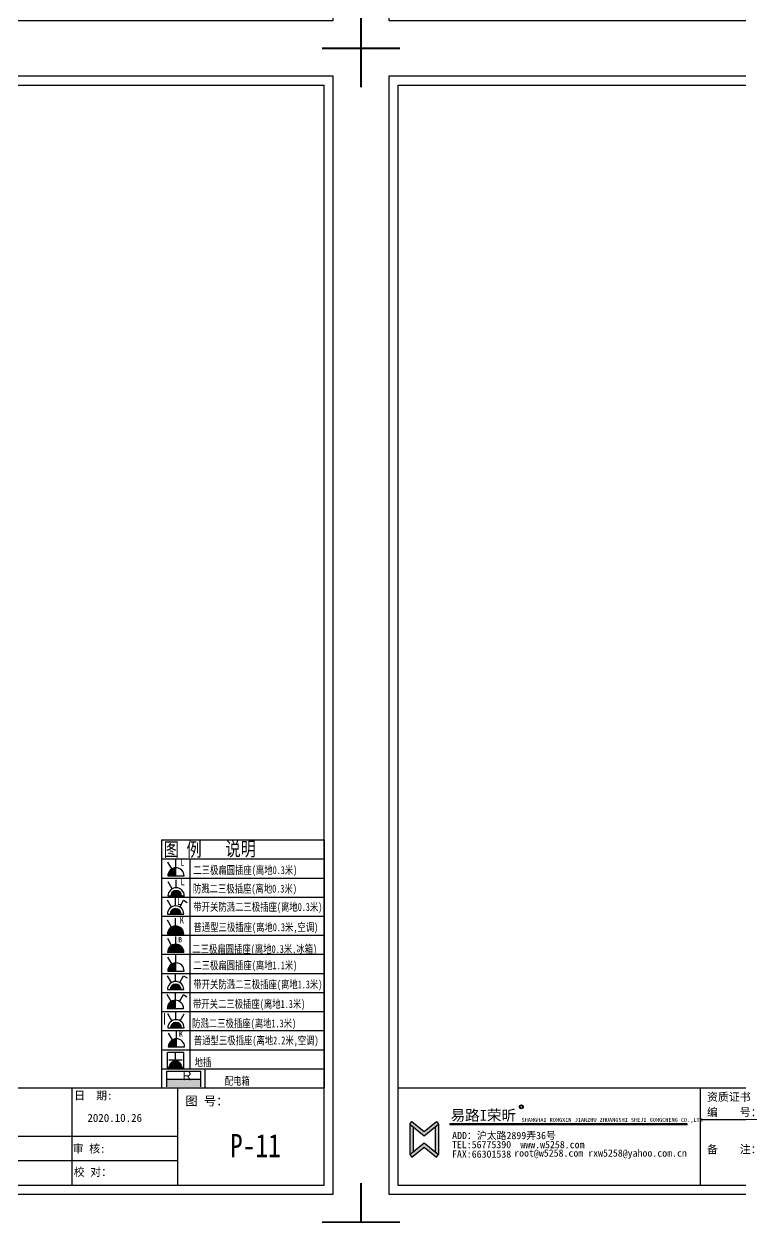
# Model space of a CAD drawing. Header units: millimetres. Extents: x -58733 to 427521, y -235734 to 553534.
# Drawn here: x 337208 to 347267, y -222214 to -205360 of the extents above; entities that cross this region are included whole.
import ezdxf

# ---------------------------------------------------------------- set-up
doc = ezdxf.new("R2010")
doc.units = ezdxf.units.MM
doc.layers.add('图框', color=251, linetype='Continuous')
doc.layers.add('目录文字', color=8, linetype='Continuous')
doc.layers.add('墙体', color=7, linetype='Continuous', lineweight=30)
doc.layers.add('顶-灯具', color=1, linetype='Continuous', lineweight=5)
doc.styles.add('-仿宋_GB2312', font='simsun.ttc', dxfattribs={"width": 0.8})
doc.styles.add('HZ50', font='', dxfattribs={"width": 0.9, "height": 125})
doc.styles.get("Standard").update_dxf_attribs({"font": 'simsun.ttc'})
doc.styles.add('YQ_DIM', font='SUPEROS.SHX', dxfattribs={"width": 0.8, "bigfont": 'HZDX.SHX'})
doc.styles.add('宋体', font='simsun.ttc', dxfattribs={"height": 120})
doc.styles.add('英文', font='simhei.ttf')
doc.styles.add('长仿宋体', font='')
doc.styles.add('黑体', font='simhei.ttf')
doc.styles.get('HZ50').set_extended_font_data('SimSun')
doc.styles.get('长仿宋体').set_extended_font_data('ChangFangSong')

# ---------------------------------------------------------------- blocks, each defined once
blk = doc.blocks.new('图框1比60')
h = blk.add_hatch(color=8)
edge = h.paths.add_edge_path()
edge.add_ellipse((163710, 45505), major_axis=(-0.2, 29.4), ratio=1, start_angle=269.6878, end_angle=449.6878)
edge.add_ellipse((163710, 45505), major_axis=(-0.2, 29.4), ratio=1, start_angle=89.5622, end_angle=269.5622)
edge = h.paths.add_edge_path(flags=16)
edge.add_ellipse((163710, 45505), major_axis=(0, 24.9), ratio=1, start_angle=269.966, end_angle=449.966)
edge.add_ellipse((163710, 45505), major_axis=(0, 24.9), ratio=1, start_angle=89.8872, end_angle=269.8872)
h = blk.add_hatch(color=8)
h.paths.add_polyline_path([(162213, 45056), (162434, 45236), (162401, 45277), (162213, 45124), (162025, 45277), (161992, 45236)])
h.paths.add_polyline_path([(162213, 44882), (162401, 44729), (162434, 44770), (162213, 44950), (161992, 44770), (162025, 44729)])
h = blk.add_hatch(color=8)
h.paths.add_polyline_path([(162044, 45193), (161992, 45236), (161992, 44770), (162044, 44813)])
h.paths.add_polyline_path([(162434, 45236), (162381, 45193), (162381, 44813), (162434, 44770)])
blk.add_hatch(color=8).paths.add_polyline_path([(162610, 45245), (162610, 45227), (166263, 45227), (166263, 45245)])
at = {"layer": '目录文字'}
h = blk.add_hatch(color=8, dxfattribs=at)
edge = h.paths.add_edge_path()
edge.add_ellipse((163710, 45505), major_axis=(-0.2, 29.4), ratio=1, start_angle=89.5622, end_angle=269.5622)
edge.add_ellipse((163710, 45505), major_axis=(-0.2, 29.4), ratio=1, start_angle=269.6621, end_angle=449.6621)
edge = h.paths.add_edge_path(flags=16)
edge.add_ellipse((163710, 45505), major_axis=(0, 24.9), ratio=1, start_angle=90.0288, end_angle=270.0288, ccw=False)
edge.add_ellipse((163710, 45505), major_axis=(0, 24.9), ratio=1, start_angle=-89.8872, end_angle=90.1128, ccw=False)
h.paths.add_polyline_path([(163689, 45539), (163733, 45539), (163733, 45472), (163689, 45472)], flags=9)
at = {"color": 8}
for p, q in [((176692, 45797), (176692, 44297)), ((161992, 45236), (162025, 45277)), ((162025, 45277), (162213, 45124)), ((162213, 45124), (162401, 45277)), ((162401, 45277), (162434, 45236)), ((161992, 45236), (161992, 44770)), ((161992, 45236), (162213, 45056)), ((162044, 45193), (162044, 44813)), ((162213, 45056), (162434, 45236)), ((162381, 45193), (162381, 44813)), ((162434, 45236), (162434, 44770)), ((166263, 45245), (162610, 45245)), ((166263, 45227), (162610, 45227)), ((166263, 45227), (166263, 45245)), ((161992, 44770), (162213, 44950)), ((162213, 44950), (162434, 44770)), ((161992, 44770), (162025, 44729)), ((162025, 44729), (162213, 44882)), ((162213, 44882), (162401, 44729)), ((162401, 44729), (162434, 44770))]:
    blk.add_line(p, q, dxfattribs=at)
blk.add_ellipse((163710, 45505, 0), major_axis=(0.1, 29.4), ratio=1, start_param=1.575118209033049, end_param=7.858303516212636, dxfattribs=at)
at = {"layer": '图框', "color": 121}
for p, q in [((161670, 61389), (161670, 44157)), ((186038, 61389), (161670, 61389)), ((186038, 44157), (186038, 61389)), ((161670, 44157), (186038, 44157))]:
    blk.add_line(p, q, dxfattribs=at)
at = {"layer": '图框', "color": 8}
for p, q in [((161809, 61249), (161809, 44297)), ((161809, 61249), (161809, 45797)), ((161809, 61249), (185898, 61249)), ((185898, 44297), (185898, 61249)), ((185898, 45797), (185898, 61249)), ((161809, 45797), (185898, 45797)), ((161809, 45797), (185898, 45797)), ((166465, 45797), (166465, 44297)), ((167511, 45797), (167511, 45305)), ((170675, 45797), (170675, 44297)), ((176692, 45797), (176692, 44297)), ((179360, 44297), (179360, 45797)), ((182010, 45797), (182010, 44297)), ((183644, 44297), (183644, 45797)), ((170675, 45305), (166465, 45305)), ((182010, 45047), (179360, 45047)), ((183644, 45047), (182010, 45047)), ((179360, 44672), (176692, 44672)), ((182010, 44672), (179360, 44672)), ((183644, 44672), (182010, 44672)), ((161809, 44297), (185898, 44297))]:
    blk.add_line(p, q, dxfattribs=at)
at = {"layer": '图框', "color": 121, "const_width": 28.3}
for points in [[(161841, 61818), (161241, 61818), (161241, 61217)], [(185866, 61818), (186467, 61818), (186467, 61217)], [(161841, 43728), (161241, 43728), (161241, 44329)], [(185866, 43728), (186467, 43728), (186467, 44329)]]:
    blk.add_lwpolyline(points, dxfattribs=at)
at = {"layer": '目录文字', "color": 8}
blk.add_line((162610, 45245), (162610, 45227), dxfattribs=at)
blk.add_ellipse((163710, 45505, 0), major_axis=(0.4, 24.9), ratio=1, start_param=1.571448490114663, end_param=7.854633797294249, dxfattribs=at)
for s, height, style, width, p in [('资质证书', 123.8, '宋体', 0.999898, (166569, 45595)), ('图纸名称：', 123.3, '黑体', 0.999898, (176753, 45540)), ('客户签字：', 123.8, '宋体', 0.999898, (179405, 45596)), ('日  期:', 123.8, '宋体', 0.999898, (182048, 45618)), ('图 号：', 139.1, '宋体', 0.999898, (183761, 45526)), ('易路I荣昕', 164.1, '黑体', 0.999898, (162621, 45292)), ('R', 44.9, 'YQ_DIM', 0.8, (163698, 45483, 0)), ('编    号：', 123.8, '宋体', 0.999898, (166569, 45359)), ('项目名称:', 123.3, '黑体', 0.999898, (170866, 45468)), ('SHANGHAI RONGXIN JIANZHU ZHUANGSHI SHEJI GONGCHENG CO.,LTD', 61.54, '英文', 0.999898, (163713, 45273)), ('2020.10.26', 123.8, '宋体', 0.999898, (182251, 45272)), ('ADD：沪太路2899弄36号', 111.72, '英文', 0.999898, (162644, 45007)), ('1. 本设计之知识产权属上海易路荣昕建筑装饰设计工', 92.51, '黑体', 0.999898, (167491, 45076)), ('台儿庄路363弄67号603室', 258.72, '宋体', 0.999898, (171666, 44826)), ('TEL:56775390', 111.72, '英文', 0.999898, (162641, 44867)), ('www.w5258.com', 111.72, '英文', 0.999898, (163695, 44867)), ('备    注：', 123.8, '宋体', 0.999898, (166569, 44788)), ('程有限公司任何复印或使用，均需获得书面授权。', 92.51, '黑体', 0.999898, (167498, 44904)), ('设计师签字:', 123.8, '宋体', 0.999898, (179372, 44829)), ('审 核:', 123.8, '宋体', 0.999898, (182025, 44798)), ('FAX:66301538', 111.72, '英文', 0.999898, (162642, 44721)), ('root@w5258.com rxw5258@yahoo.com.cn', 111.72, '英文', 0.999898, (163600, 44737)), ('2. 切勿以此度量此图，一切应依图内数字所示为准。', 92.51, '黑体', 0.999898, (167500, 44693)), ('3. 所有在图纸上表示的尺寸,须在现场复核和修正。', 92.51, '黑体', 0.999898, (167500, 44438)), ('比例:  1:60', 123.8, '宋体', 0.999898, (176769, 44448)), ('制 图：', 123.8, '宋体', 0.999898, (179407, 44425)), ('校 对：', 123.8, '宋体', 0.999898, (182041, 44438))]:
    blk.add_text(s, height=height, dxfattribs=dict(at, style=style, width=width)).set_placement(p)
at = {"layer": '目录文字', "width": 1}
blk.add_text('JZ-3101080001', height=157.18, dxfattribs=at).set_placement((167687, 45465))

msp = doc.modelspace()

# ---------------------------------------------------------------- hatches: boundary and pattern name
h = msp.add_hatch(color=2)
edge = h.paths.add_edge_path()
edge.add_line((339227.8, -217334.7), (339342.7, -217334.7))
edge.add_line((339342.7, -217334.7), (339342.7, -217219.9))
edge.add_ellipse((339342.7, -217334.7), major_axis=(0, 114.8), ratio=1, start_angle=0, end_angle=90)
h = msp.add_hatch(color=2)
edge = h.paths.add_edge_path()
edge.add_line((339269.4, -217615.7), (339422.5, -217615.7))
edge.add_ellipse((339345.9, -217615.7), major_axis=(0, 76.5), ratio=1, start_angle=270, end_angle=450)
for points in [[(339261.7, -217871.3), (339414.7, -217871.3, 1)], [(339261.7, -218932.4), (339414.7, -218932.4, 1)], [(339235.7, -219738.4), (339350.5, -219738.4), (339350.5, -219623.6, 0.4142136)], [(339690.3, -220301.6), (339690.3, -220190.6), (339215, -220190.6), (339215, -220301.6)]]:
    msp.add_hatch(color=2).paths.add_polyline_path(points)
h = msp.add_hatch(color=2)
edge = h.paths.add_edge_path()
edge.add_line((339223.4, -218154.4), (339338.2, -218154.4))
edge.add_line((339338.2, -218154.4), (339338.2, -218039.5))
edge.add_ellipse((339338.2, -218154.4), major_axis=(0, 114.8), ratio=1, start_angle=0, end_angle=90)
h = msp.add_hatch(color=2)
edge = h.paths.add_edge_path()
edge.add_line((339338.2, -218154.4), (339453, -218154.4))
edge.add_ellipse((339338.2, -218154.4), major_axis=(0, 114.8), ratio=1, start_angle=270, end_angle=360)
edge.add_line((339338.2, -218039.5), (339338.2, -218154.4))
h = msp.add_hatch(color=2)
edge = h.paths.add_edge_path()
edge.add_line((339224.9, -218410.9), (339339.8, -218410.9))
edge.add_line((339339.8, -218410.9), (339339.8, -218296))
edge.add_ellipse((339339.8, -218410.9), major_axis=(0, 114.8), ratio=1, start_angle=0, end_angle=90)
h = msp.add_hatch(color=2)
edge = h.paths.add_edge_path()
edge.add_line((339339.8, -218296), (339339.8, -218410.9))
edge.add_line((339339.8, -218410.9), (339454.6, -218410.9))
edge.add_ellipse((339339.8, -218410.9), major_axis=(0, -114.8), ratio=1, start_angle=90, end_angle=180)
h = msp.add_hatch(color=2)
edge = h.paths.add_edge_path()
edge.add_line((339227.8, -218671.6), (339342.7, -218671.6))
edge.add_line((339342.7, -218671.6), (339342.7, -218556.8))
edge.add_ellipse((339342.7, -218671.6), major_axis=(0, 114.8), ratio=1, start_angle=0, end_angle=90)
h = msp.add_hatch(color=2)
edge = h.paths.add_edge_path()
edge.add_line((339219.7, -219197.6), (339334.5, -219197.6))
edge.add_line((339334.5, -219197.6), (339334.5, -219082.7))
edge.add_ellipse((339334.5, -219197.6), major_axis=(0, 114.8), ratio=1, start_angle=0, end_angle=90)
h = msp.add_hatch(color=2)
edge = h.paths.add_edge_path()
edge.add_line((339267, -219470.3), (339420, -219470.3))
edge.add_ellipse((339343.5, -219470.3), major_axis=(0, 76.5), ratio=1, start_angle=270, end_angle=450)

# ---------------------------------------------------------------- linework, layer by layer
at = {"color": 2}
for p, q in [((339285.2, -217235.3, -3469.1), (339229.8, -217139.3, -3469.1)), ((339342.7, -217334.7, -3469.1), (339342.7, -217109.1, -3469.1)), ((339227.8, -217334.7, -3469.1), (339457.5, -217334.7, -3469.1)), ((339345.9, -217500.8), (339345.9, -217390)), ((339288.5, -217516.2), (339233.1, -217420.2)), ((339280.8, -217771.8, 0), (339225.4, -217675.8, 0)), ((339231.1, -217615.7), (339460.8, -217615.7)), ((339338.2, -217756.4, 0), (339338.2, -217645.6, 0)), ((339395.6, -217771.8, 0), (339451, -217675.8, 0)), ((339451, -217675.8, 0), (339499.1, -217707.3, 0)), ((339223.4, -217871.3, 0), (339453, -217871.3, 0)), ((339280.8, -218054.9), (339225.4, -217958.9)), ((339338.2, -218154.4), (339338.2, -217928.7)), ((339282.3, -218311.4, 0), (339226.9, -218215.4, 0)), ((339339.8, -218410.9, 0), (339339.8, -218185.2, 0)), ((339285.2, -218572.2, 0), (339229.8, -218476.2, 0)), ((339342.7, -218671.6, 0), (339342.7, -218446, 0)), ((339280.8, -218833), (339225.4, -218737)), ((339227.8, -218671.6, 0), (339457.5, -218671.6, 0)), ((339338.2, -218819.6), (339338.2, -218706.8)), ((339395.6, -218833), (339451, -218737)), ((339451, -218737), (339499.1, -218768.5)), ((339277.1, -219098.1), (339221.7, -219002.2)), ((339223.4, -218932.4), (339453, -218932.4)), ((339334.5, -219197.6), (339334.5, -218971.9)), ((339392, -219098.1), (339447.4, -219002.2)), ((339447.4, -219002.2), (339495.4, -219033.7)), ((339219.7, -219197.6), (339449.4, -219197.6)), ((339343.5, -219357.5), (339343.5, -219244.7)), ((339286.1, -219370.9), (339230.7, -219274.9)), ((339400.9, -219370.9), (339456.3, -219274.9)), ((339228.7, -219470.3), (339458.3, -219470.3)), ((339293.1, -219639, 0), (339237.7, -219543, 0)), ((339350.5, -219738.4, 0), (339350.5, -219512.8, 0)), ((339235.7, -219738.4, 0), (339465.4, -219738.4, 0)), ((339226.6, -220037.3), (339226.6, -219815.9)), ((339452.8, -219815.9), (339226.6, -219815.9)), ((339431.2, -219922.7), (339241.6, -219922.7)), ((339336.4, -219922.7), (339336.4, -219827.9)), ((339452.8, -220037.3), (339452.8, -219815.9)), ((339215, -220079.6), (339690.3, -220079.6)), ((339215, -220301.6), (339215, -220079.6)), ((339452.8, -220037.3), (339226.6, -220037.3)), ((339431.2, -220017.5), (339241.6, -220017.5)), ((339241.6, -220027), (339241.6, -220017.5)), ((339431.2, -220027), (339431.2, -220017.5)), ((339690.3, -220301.6), (339690.3, -220079.6)), ((339215, -220190.6), (339690.3, -220190.6))]:
    msp.add_line(p, q, dxfattribs=at)
for centre, radius in [((339342.7, -217334.7, -3469.1), 114.8), ((339345.9, -217615.7), 114.8), ((339345.9, -217615.7), 114.8), ((339345.9, -217615.7), 76.5), ((339338.2, -217871.3, 0), 114.8), ((339338.2, -217871.3, 0), 76.5), ((339338.2, -218154.4), 114.8), ((339338.2, -218154.4), 114.8), ((339339.8, -218410.9, 0), 114.8), ((339339.8, -218410.9, 0), 114.8), ((339342.7, -218671.6, 0), 114.8), ((339338.2, -218932.4), 114.8), ((339338.2, -218932.4), 76.5), ((339334.5, -219197.6), 114.8), ((339343.5, -219470.3), 114.8), ((339343.5, -219470.3), 114.8), ((339343.5, -219470.3), 76.5), ((339350.5, -219738.4, 0), 114.8)]:
    msp.add_arc(centre, radius, 0, 180, dxfattribs=at)
for points in [[(339383.8, -219935.4), (339289, -219935.4), (339418.5, -219970.1), (339254.3, -219970.1)], [(339336.4, -219922.7), (339336.4, -219922.7), (339383.8, -219935.4), (339289, -219935.4)], [(339418.5, -219970.1), (339254.3, -219970.1), (339431.2, -220017.5), (339241.6, -220017.5)]]:
    msp.add_solid(points, dxfattribs=at)
at = {"layer": '图框', "color": 135}
for p, q in [((339142.1, -216828.3), (339142.1, -220313.7)), ((339142.1, -216828.3), (341424.8, -216828.3)), ((341424.8, -216828.3), (341424.8, -220313.7)), ((339142.1, -217096.4), (341424.8, -217096.4)), ((339538.8, -217096.4), (339538.8, -219241.2)), ((339142.1, -217364.5), (341424.8, -217364.5)), ((339142.1, -217632.6), (341424.8, -217632.6)), ((339142.1, -217900.7), (341424.8, -217900.7)), ((339142.1, -218168.8), (341424.8, -218168.8)), ((339142.1, -218436.9), (341424.8, -218436.9)), ((339142.1, -218705), (341424.8, -218705)), ((339142.1, -218973.1), (341424.8, -218973.1)), ((339142.1, -219241.2), (341424.8, -219241.2)), ((339538.8, -219241.2), (339538.8, -220045.6)), ((339142.1, -219509.3), (341424.8, -219509.3)), ((339142.1, -219777.5), (341424.8, -219777.5)), ((339142.1, -220045.6), (341424.8, -220045.6)), ((339747.7, -220045.6), (339747.7, -220313.7)), ((339142.1, -220313.7), (341424.8, -220313.7))]:
    msp.add_line(p, q, dxfattribs=at)
at = {"layer": '图框', "color": 33}
msp.add_line((339259.7, -220313.7), (341424.8, -220313.7), dxfattribs=at)
at = {"layer": '顶-灯具', "linetype": 'ByBlock'}
for p, q in [((339223.4, -218154.4), (339453, -218154.4)), ((339223.4, -218154.4), (339453, -218154.4)), ((339224.9, -218410.9, 0), (339454.6, -218410.9, 0)), ((339224.9, -218410.9, 0), (339454.6, -218410.9, 0))]:
    msp.add_line(p, q, dxfattribs=at)
at = {"layer": '顶-灯具', "color": 2, "linetype": 'ByBlock'}
msp.add_line((339180.6, -219423.6), (339180.6, -219262.4), dxfattribs=at)

# ---------------------------------------------------------------- block references
at = {"layer": '墙体', "color": 0, "xscale": 0.9120113186390109, "yscale": 0.9120113186390109, "zscale": 0.9120113186390109}
for p in [(171883.6, -245583.6), (194889.8, -245583.6), (171883.6, -262081.4), (194889.8, -262081.4)]:
    msp.add_blockref('图框1比60', p, dxfattribs=at)

# ---------------------------------------------------------------- texts
at = {"color": 2, "style": 'HZ50', "width": 0.85}
for s, height, p in [('L', 91.9, (339402.2, -217192.2, -2181.5)), ('L', 95.8, (339405.9, -217465.3)), ('L', 95.8, (339358.1, -217742, 0)), ('K', 95.8, (339396.8, -218004))]:
    msp.add_text(s, height=height, dxfattribs=at).set_placement(p)
at = {"color": 2, "width": 1}
msp.add_text('B', height=76.6, dxfattribs=at).set_placement((339373.6, -218268.6, 1734.6))
at = {"color": 2}
msp.add_text('K', height=76.6, dxfattribs=at).set_placement((339384.4, -219596.1, 1734.6))
at = {"color": 2, "style": '长仿宋体'}
msp.add_text('R', height=130, dxfattribs=at).set_placement((339435.9, -220206.8))
at = {"color": 2, "text_generation_flag": 4, "width": 0.8, "flags": 9}
msp.add_attdef('A', (339336.4, -219827.9), '暗装接地单相插座', height=0.00379, dxfattribs=at)
at = {"layer": '目录文字', "style": '-仿宋_GB2312'}
for s, height, width, p in [('图 例', 195.88, 0.8, (339171.1, -217060)), ('说明', 195.88, 0.8, (340037.8, -217053.1)), ('二三极扁圆插座(离地0.3米)', 111.931, 0.75, (339586.3, -217308.7)), ('防溅二三极插座(离地0.3米)', 111.931, 0.75, (339580.7, -217569.7)), ('带开关防溅二三极插座(离地0.3米)', 111.931, 0.75, (339586.3, -217827)), ('普通型三极插座(离地0.3米,空调)', 111.931, 0.75, (339588.6, -218111.7)), ('二三极扁圆插座(离地0.3米,冰箱)', 111.931, 0.75, (339572.5, -218417.8)), ('二三极扁圆插座(离地1.1米)', 111.931, 0.75, (339586.3, -218647.6)), ('带开关防溅二三极插座(离地1.3米)', 111.931, 0.75, (339586.3, -218915.1)), ('带开关二三极插座(离地1.3米)', 111.931, 0.75, (339581.5, -219190.4)), ('防溅二三极插座(离地1.3米)', 111.931, 0.75, (339570, -219463.5)), ('普通型三极插座(离地2.2米,空调)', 111.931, 0.75, (339593.7, -219703.7, 1734.6)), ('地插', 111.93, 0.75, (339604.2, -220010.9)), ('配电箱', 111.93, 0.75, (340028.7, -220272))]:
    msp.add_text(s, height=height, dxfattribs=dict(at, width=width)).set_placement(p)
at = {"layer": '目录文字', "insert": (340102.5, -220961.2), "char_height": 327.869, "attachment_point": 1, "style": '-仿宋_GB2312'}
msp.add_mtext('{\\fNSimSun|b0|i0|c134|p49;P-11}', dxfattribs=at)

doc.saveas('drawing.dxf')
